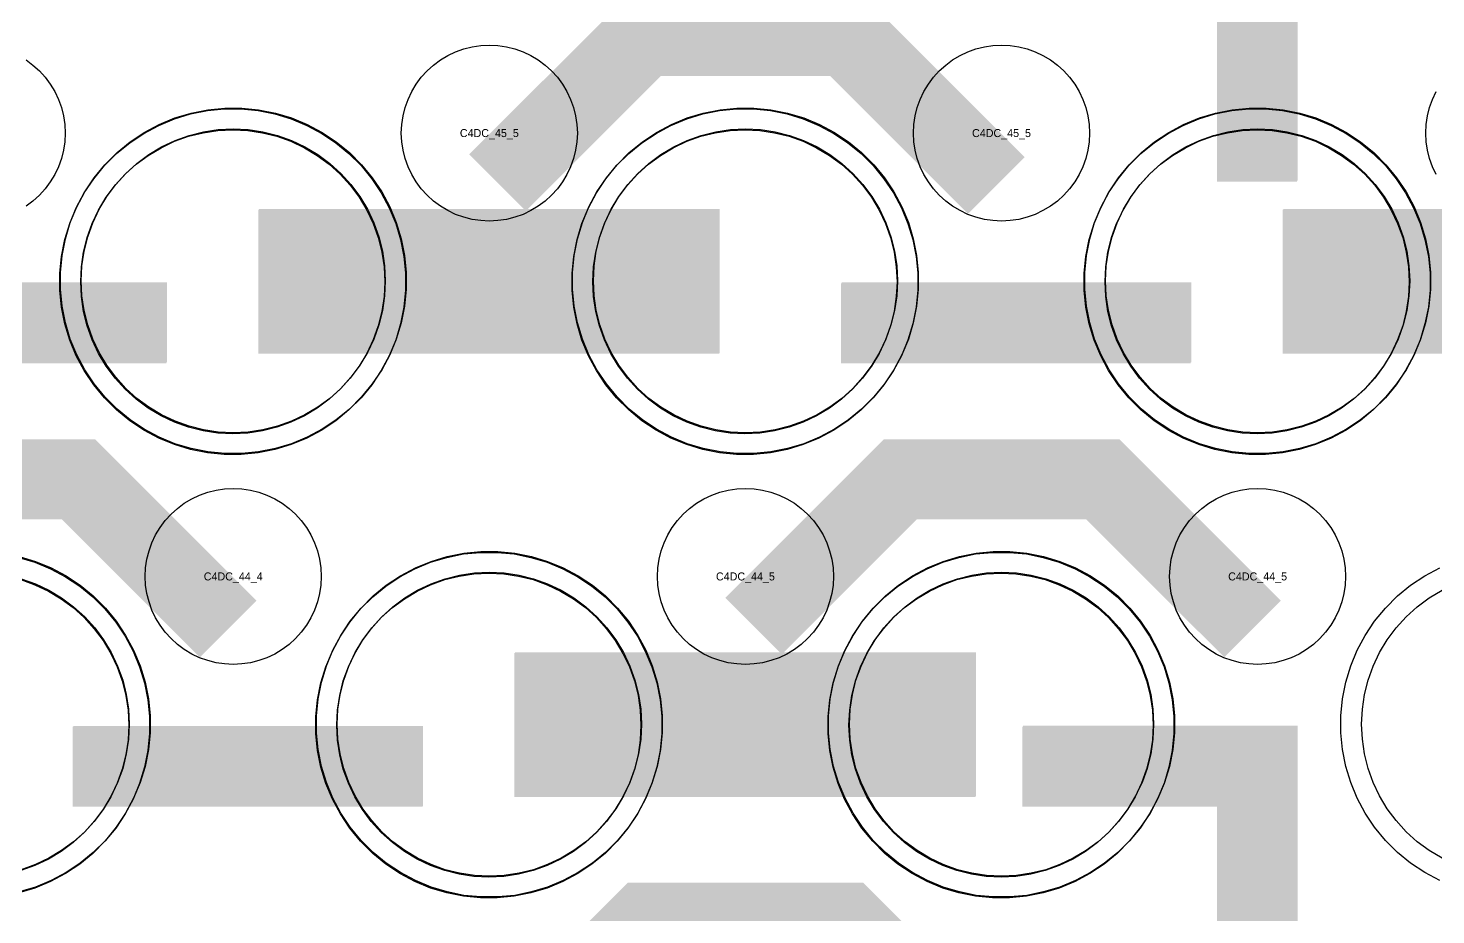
# Model space of a CAD drawing. Extents: x -11880 to 11880, y -14992 to 14992.
# Drawn here: x -10544.1 to -10104.3, y -8802.3 to -8525.2 of the extents above; entities that cross this region are included whole.
import ezdxf
from ezdxf.enums import TextEntityAlignment as Align

# ---------------------------------------------------------------- set-up
doc = ezdxf.new("R2010")
doc.units = 0
doc.header["$MEASUREMENT"] = 0
for name, color, linetype in [('GDS_775_DT_237', 138, 'CONTINUOUS'), ('RDL1_FS', 34, 'CONTINUOUS'), ('RDL_BS', 160, 'CONTINUOUS')]:
    doc.layers.add(name, color=color, linetype=linetype)

msp = doc.modelspace()

# ---------------------------------------------------------------- linework, layer by layer
at = {"layer": 'RDL1_FS', "color": 241, "true_color": 0xf7abae}
for points in [[(-10480.149, -8651.971), (-10484.806, -8651.742), (-10489.417, -8651.058), (-10493.94, -8649.926), (-10498.33, -8648.354), (-10502.544, -8646.362), (-10506.544, -8643.964), (-10510.289, -8641.186), (-10513.743, -8638.056), (-10516.873, -8634.602), (-10519.651, -8630.857), (-10522.049, -8626.857), (-10524.041, -8622.643), (-10525.613, -8618.253), (-10526.745, -8613.73), (-10527.429, -8609.119), (-10527.658, -8604.462), (-10527.429, -8599.805), (-10526.745, -8595.194), (-10525.613, -8590.671), (-10524.041, -8586.281), (-10522.049, -8582.067), (-10519.651, -8578.067), (-10516.873, -8574.322), (-10513.743, -8570.868), (-10510.289, -8567.738), (-10506.544, -8564.96), (-10502.544, -8562.562), (-10498.33, -8560.57), (-10493.94, -8558.998), (-10489.417, -8557.866), (-10484.806, -8557.182), (-10480.149, -8556.953), (-10475.492, -8557.182), (-10470.881, -8557.866), (-10466.358, -8558.998), (-10461.968, -8560.57), (-10457.754, -8562.562), (-10453.754, -8564.96), (-10450.009, -8567.738), (-10446.555, -8570.868), (-10443.425, -8574.322), (-10440.647, -8578.067), (-10438.249, -8582.067), (-10436.257, -8586.281), (-10434.685, -8590.671), (-10433.553, -8595.194), (-10432.869, -8599.805), (-10432.64, -8604.462), (-10432.869, -8609.119), (-10433.553, -8613.73), (-10434.685, -8618.253), (-10436.257, -8622.643), (-10438.249, -8626.857), (-10440.647, -8630.857), (-10443.425, -8634.602), (-10446.555, -8638.056), (-10450.009, -8641.186), (-10453.754, -8643.964), (-10457.754, -8646.362), (-10461.968, -8648.354), (-10466.358, -8649.926), (-10470.881, -8651.058), (-10475.492, -8651.742)], [(-10320.149, -8651.971), (-10324.806, -8651.742), (-10329.417, -8651.058), (-10333.94, -8649.926), (-10338.33, -8648.354), (-10342.544, -8646.362), (-10346.544, -8643.964), (-10350.289, -8641.186), (-10353.743, -8638.056), (-10356.873, -8634.602), (-10359.651, -8630.857), (-10362.049, -8626.857), (-10364.041, -8622.643), (-10365.613, -8618.253), (-10366.745, -8613.73), (-10367.429, -8609.119), (-10367.658, -8604.462), (-10367.429, -8599.805), (-10366.745, -8595.194), (-10365.613, -8590.671), (-10364.041, -8586.281), (-10362.049, -8582.067), (-10359.651, -8578.067), (-10356.873, -8574.322), (-10353.743, -8570.868), (-10350.289, -8567.738), (-10346.544, -8564.96), (-10342.544, -8562.562), (-10338.33, -8560.57), (-10333.94, -8558.998), (-10329.417, -8557.866), (-10324.806, -8557.182), (-10320.149, -8556.953), (-10315.492, -8557.182), (-10310.881, -8557.866), (-10306.358, -8558.998), (-10301.968, -8560.57), (-10297.754, -8562.562), (-10293.754, -8564.96), (-10290.009, -8567.738), (-10286.555, -8570.868), (-10283.425, -8574.322), (-10280.647, -8578.067), (-10278.249, -8582.067), (-10276.257, -8586.281), (-10274.685, -8590.671), (-10273.553, -8595.194), (-10272.869, -8599.805), (-10272.64, -8604.462), (-10272.869, -8609.119), (-10273.553, -8613.73), (-10274.685, -8618.253), (-10276.257, -8622.643), (-10278.249, -8626.857), (-10280.647, -8630.857), (-10283.425, -8634.602), (-10286.555, -8638.056), (-10290.009, -8641.186), (-10293.754, -8643.964), (-10297.754, -8646.362), (-10301.968, -8648.354), (-10306.358, -8649.926), (-10310.881, -8651.058), (-10315.492, -8651.742)], [(-10160.149, -8651.971), (-10164.806, -8651.742), (-10169.417, -8651.058), (-10173.94, -8649.926), (-10178.33, -8648.354), (-10182.544, -8646.362), (-10186.544, -8643.964), (-10190.289, -8641.186), (-10193.743, -8638.056), (-10196.873, -8634.602), (-10199.651, -8630.857), (-10202.049, -8626.857), (-10204.041, -8622.643), (-10205.613, -8618.253), (-10206.745, -8613.73), (-10207.429, -8609.119), (-10207.658, -8604.462), (-10207.429, -8599.805), (-10206.745, -8595.194), (-10205.613, -8590.671), (-10204.041, -8586.281), (-10202.049, -8582.067), (-10199.651, -8578.067), (-10196.873, -8574.322), (-10193.743, -8570.868), (-10190.289, -8567.738), (-10186.544, -8564.96), (-10182.544, -8562.562), (-10178.33, -8560.57), (-10173.94, -8558.998), (-10169.417, -8557.866), (-10164.806, -8557.182), (-10160.149, -8556.953), (-10155.492, -8557.182), (-10150.881, -8557.866), (-10146.358, -8558.998), (-10141.968, -8560.57), (-10137.754, -8562.562), (-10133.754, -8564.96), (-10130.009, -8567.738), (-10126.555, -8570.868), (-10123.425, -8574.322), (-10120.647, -8578.067), (-10118.249, -8582.067), (-10116.257, -8586.281), (-10114.685, -8590.671), (-10113.553, -8595.194), (-10112.869, -8599.805), (-10112.64, -8604.462), (-10112.869, -8609.119), (-10113.553, -8613.73), (-10114.685, -8618.253), (-10116.257, -8622.643), (-10118.249, -8626.857), (-10120.647, -8630.857), (-10123.425, -8634.602), (-10126.555, -8638.056), (-10130.009, -8641.186), (-10133.754, -8643.964), (-10137.754, -8646.362), (-10141.968, -8648.354), (-10146.358, -8649.926), (-10150.881, -8651.058), (-10155.492, -8651.742)], [(-10400.149, -8790.536), (-10404.806, -8790.307), (-10409.417, -8789.623), (-10413.94, -8788.491), (-10418.33, -8786.919), (-10422.544, -8784.927), (-10426.544, -8782.529), (-10430.289, -8779.751), (-10433.743, -8776.621), (-10436.873, -8773.167), (-10439.651, -8769.422), (-10442.049, -8765.422), (-10444.041, -8761.208), (-10445.613, -8756.818), (-10446.745, -8752.295), (-10447.429, -8747.684), (-10447.658, -8743.027), (-10447.429, -8738.37), (-10446.745, -8733.759), (-10445.613, -8729.236), (-10444.041, -8724.846), (-10442.049, -8720.632), (-10439.651, -8716.632), (-10436.873, -8712.887), (-10433.743, -8709.433), (-10430.289, -8706.303), (-10426.544, -8703.525), (-10422.544, -8701.127), (-10418.33, -8699.135), (-10413.94, -8697.563), (-10409.417, -8696.431), (-10404.806, -8695.747), (-10400.149, -8695.518), (-10395.492, -8695.747), (-10390.881, -8696.431), (-10386.358, -8697.563), (-10381.968, -8699.135), (-10377.754, -8701.127), (-10373.754, -8703.525), (-10370.009, -8706.303), (-10366.555, -8709.433), (-10363.425, -8712.887), (-10360.647, -8716.632), (-10358.249, -8720.632), (-10356.257, -8724.846), (-10354.685, -8729.236), (-10353.553, -8733.759), (-10352.869, -8738.37), (-10352.64, -8743.027), (-10352.869, -8747.684), (-10353.553, -8752.295), (-10354.685, -8756.818), (-10356.257, -8761.208), (-10358.249, -8765.422), (-10360.647, -8769.422), (-10363.425, -8773.167), (-10366.555, -8776.621), (-10370.009, -8779.751), (-10373.754, -8782.529), (-10377.754, -8784.927), (-10381.968, -8786.919), (-10386.358, -8788.491), (-10390.881, -8789.623), (-10395.492, -8790.307)], [(-10240.149, -8790.536), (-10244.806, -8790.307), (-10249.417, -8789.623), (-10253.94, -8788.491), (-10258.33, -8786.919), (-10262.544, -8784.927), (-10266.544, -8782.529), (-10270.289, -8779.751), (-10273.743, -8776.621), (-10276.873, -8773.167), (-10279.651, -8769.422), (-10282.049, -8765.422), (-10284.041, -8761.208), (-10285.613, -8756.818), (-10286.745, -8752.295), (-10287.429, -8747.684), (-10287.658, -8743.027), (-10287.429, -8738.37), (-10286.745, -8733.759), (-10285.613, -8729.236), (-10284.041, -8724.846), (-10282.049, -8720.632), (-10279.651, -8716.632), (-10276.873, -8712.887), (-10273.743, -8709.433), (-10270.289, -8706.303), (-10266.544, -8703.525), (-10262.544, -8701.127), (-10258.33, -8699.135), (-10253.94, -8697.563), (-10249.417, -8696.431), (-10244.806, -8695.747), (-10240.149, -8695.518), (-10235.492, -8695.747), (-10230.881, -8696.431), (-10226.358, -8697.563), (-10221.968, -8699.135), (-10217.754, -8701.127), (-10213.754, -8703.525), (-10210.009, -8706.303), (-10206.555, -8709.433), (-10203.425, -8712.887), (-10200.647, -8716.632), (-10198.249, -8720.632), (-10196.257, -8724.846), (-10194.685, -8729.236), (-10193.553, -8733.759), (-10192.869, -8738.37), (-10192.64, -8743.027), (-10192.869, -8747.684), (-10193.553, -8752.295), (-10194.685, -8756.818), (-10196.257, -8761.208), (-10198.249, -8765.422), (-10200.647, -8769.422), (-10203.425, -8773.167), (-10206.555, -8776.621), (-10210.009, -8779.751), (-10213.754, -8782.529), (-10217.754, -8784.927), (-10221.968, -8786.919), (-10226.358, -8788.491), (-10230.881, -8789.623), (-10235.492, -8790.307)]]:
    msp.add_lwpolyline(points, close=True, dxfattribs=at)
at = {"layer": 'RDL1_FS'}
for points in [[(-10480, -8651.689), (-10484.657, -8651.46), (-10489.268, -8650.776), (-10493.791, -8649.644), (-10498.181, -8648.072), (-10502.395, -8646.08), (-10506.395, -8643.682), (-10510.14, -8640.904), (-10513.594, -8637.774), (-10516.724, -8634.32), (-10519.502, -8630.575), (-10521.9, -8626.575), (-10523.892, -8622.361), (-10525.464, -8617.971), (-10526.596, -8613.448), (-10527.28, -8608.837), (-10527.509, -8604.18), (-10527.28, -8599.523), (-10526.596, -8594.912), (-10525.464, -8590.389), (-10523.892, -8585.999), (-10521.9, -8581.785), (-10519.502, -8577.785), (-10516.724, -8574.04), (-10513.594, -8570.586), (-10510.14, -8567.456), (-10506.395, -8564.678), (-10502.395, -8562.28), (-10498.181, -8560.288), (-10493.791, -8558.716), (-10489.268, -8557.584), (-10484.657, -8556.9), (-10480, -8556.671), (-10475.343, -8556.9), (-10470.732, -8557.584), (-10466.209, -8558.716), (-10461.819, -8560.288), (-10457.605, -8562.28), (-10453.605, -8564.678), (-10449.86, -8567.456), (-10446.406, -8570.586), (-10443.276, -8574.04), (-10440.498, -8577.785), (-10438.1, -8581.785), (-10436.108, -8585.999), (-10434.536, -8590.389), (-10433.404, -8594.912), (-10432.72, -8599.523), (-10432.491, -8604.18), (-10432.72, -8608.837), (-10433.404, -8613.448), (-10434.536, -8617.971), (-10436.108, -8622.361), (-10438.1, -8626.575), (-10440.498, -8630.575), (-10443.276, -8634.32), (-10446.406, -8637.774), (-10449.86, -8640.904), (-10453.605, -8643.682), (-10457.605, -8646.08), (-10461.819, -8648.072), (-10466.209, -8649.644), (-10470.732, -8650.776), (-10475.343, -8651.46)], [(-10320, -8651.689), (-10324.657, -8651.46), (-10329.268, -8650.776), (-10333.791, -8649.644), (-10338.181, -8648.072), (-10342.395, -8646.08), (-10346.395, -8643.682), (-10350.14, -8640.904), (-10353.594, -8637.774), (-10356.724, -8634.32), (-10359.502, -8630.575), (-10361.9, -8626.575), (-10363.892, -8622.361), (-10365.464, -8617.971), (-10366.596, -8613.448), (-10367.28, -8608.837), (-10367.509, -8604.18), (-10367.28, -8599.523), (-10366.596, -8594.912), (-10365.464, -8590.389), (-10363.892, -8585.999), (-10361.9, -8581.785), (-10359.502, -8577.785), (-10356.724, -8574.04), (-10353.594, -8570.586), (-10350.14, -8567.456), (-10346.395, -8564.678), (-10342.395, -8562.28), (-10338.181, -8560.288), (-10333.791, -8558.716), (-10329.268, -8557.584), (-10324.657, -8556.9), (-10320, -8556.671), (-10315.343, -8556.9), (-10310.732, -8557.584), (-10306.209, -8558.716), (-10301.819, -8560.288), (-10297.605, -8562.28), (-10293.605, -8564.678), (-10289.86, -8567.456), (-10286.406, -8570.586), (-10283.276, -8574.04), (-10280.498, -8577.785), (-10278.1, -8581.785), (-10276.108, -8585.999), (-10274.536, -8590.389), (-10273.404, -8594.912), (-10272.72, -8599.523), (-10272.491, -8604.18), (-10272.72, -8608.837), (-10273.404, -8613.448), (-10274.536, -8617.971), (-10276.108, -8622.361), (-10278.1, -8626.575), (-10280.498, -8630.575), (-10283.276, -8634.32), (-10286.406, -8637.774), (-10289.86, -8640.904), (-10293.605, -8643.682), (-10297.605, -8646.08), (-10301.819, -8648.072), (-10306.209, -8649.644), (-10310.732, -8650.776), (-10315.343, -8651.46)], [(-10160, -8651.689), (-10164.657, -8651.46), (-10169.268, -8650.776), (-10173.791, -8649.644), (-10178.181, -8648.072), (-10182.395, -8646.08), (-10186.395, -8643.682), (-10190.14, -8640.904), (-10193.594, -8637.774), (-10196.724, -8634.32), (-10199.502, -8630.575), (-10201.9, -8626.575), (-10203.892, -8622.361), (-10205.464, -8617.971), (-10206.596, -8613.448), (-10207.28, -8608.837), (-10207.509, -8604.18), (-10207.28, -8599.523), (-10206.596, -8594.912), (-10205.464, -8590.389), (-10203.892, -8585.999), (-10201.9, -8581.785), (-10199.502, -8577.785), (-10196.724, -8574.04), (-10193.594, -8570.586), (-10190.14, -8567.456), (-10186.395, -8564.678), (-10182.395, -8562.28), (-10178.181, -8560.288), (-10173.791, -8558.716), (-10169.268, -8557.584), (-10164.657, -8556.9), (-10160, -8556.671), (-10155.343, -8556.9), (-10150.732, -8557.584), (-10146.209, -8558.716), (-10141.819, -8560.288), (-10137.605, -8562.28), (-10133.605, -8564.678), (-10129.86, -8567.456), (-10126.406, -8570.586), (-10123.276, -8574.04), (-10120.498, -8577.785), (-10118.1, -8581.785), (-10116.108, -8585.999), (-10114.536, -8590.389), (-10113.404, -8594.912), (-10112.72, -8599.523), (-10112.491, -8604.18), (-10112.72, -8608.837), (-10113.404, -8613.448), (-10114.536, -8617.971), (-10116.108, -8622.361), (-10118.1, -8626.575), (-10120.498, -8630.575), (-10123.276, -8634.32), (-10126.406, -8637.774), (-10129.86, -8640.904), (-10133.605, -8643.682), (-10137.605, -8646.08), (-10141.819, -8648.072), (-10146.209, -8649.644), (-10150.732, -8650.776), (-10155.343, -8651.46)], [(-10400, -8790.254), (-10404.657, -8790.025), (-10409.268, -8789.341), (-10413.791, -8788.209), (-10418.181, -8786.637), (-10422.395, -8784.645), (-10426.395, -8782.247), (-10430.14, -8779.469), (-10433.594, -8776.339), (-10436.724, -8772.885), (-10439.502, -8769.14), (-10441.9, -8765.14), (-10443.892, -8760.926), (-10445.464, -8756.536), (-10446.596, -8752.013), (-10447.28, -8747.402), (-10447.509, -8742.745), (-10447.28, -8738.088), (-10446.596, -8733.477), (-10445.464, -8728.954), (-10443.892, -8724.564), (-10441.9, -8720.35), (-10439.502, -8716.35), (-10436.724, -8712.605), (-10433.594, -8709.151), (-10430.14, -8706.021), (-10426.395, -8703.243), (-10422.395, -8700.845), (-10418.181, -8698.853), (-10413.791, -8697.281), (-10409.268, -8696.149), (-10404.657, -8695.465), (-10400, -8695.236), (-10395.343, -8695.465), (-10390.732, -8696.149), (-10386.209, -8697.281), (-10381.819, -8698.853), (-10377.605, -8700.845), (-10373.605, -8703.243), (-10369.86, -8706.021), (-10366.406, -8709.151), (-10363.276, -8712.605), (-10360.498, -8716.35), (-10358.1, -8720.35), (-10356.108, -8724.564), (-10354.536, -8728.954), (-10353.404, -8733.477), (-10352.72, -8738.088), (-10352.491, -8742.745), (-10352.72, -8747.402), (-10353.404, -8752.013), (-10354.536, -8756.536), (-10356.108, -8760.926), (-10358.1, -8765.14), (-10360.498, -8769.14), (-10363.276, -8772.885), (-10366.406, -8776.339), (-10369.86, -8779.469), (-10373.605, -8782.247), (-10377.605, -8784.645), (-10381.819, -8786.637), (-10386.209, -8788.209), (-10390.732, -8789.341), (-10395.343, -8790.025)], [(-10240, -8790.254), (-10244.657, -8790.025), (-10249.268, -8789.341), (-10253.791, -8788.209), (-10258.181, -8786.637), (-10262.395, -8784.645), (-10266.395, -8782.247), (-10270.14, -8779.469), (-10273.594, -8776.339), (-10276.724, -8772.885), (-10279.502, -8769.14), (-10281.9, -8765.14), (-10283.892, -8760.926), (-10285.464, -8756.536), (-10286.596, -8752.013), (-10287.28, -8747.402), (-10287.509, -8742.745), (-10287.28, -8738.088), (-10286.596, -8733.477), (-10285.464, -8728.954), (-10283.892, -8724.564), (-10281.9, -8720.35), (-10279.502, -8716.35), (-10276.724, -8712.605), (-10273.594, -8709.151), (-10270.14, -8706.021), (-10266.395, -8703.243), (-10262.395, -8700.845), (-10258.181, -8698.853), (-10253.791, -8697.281), (-10249.268, -8696.149), (-10244.657, -8695.465), (-10240, -8695.236), (-10235.343, -8695.465), (-10230.732, -8696.149), (-10226.209, -8697.281), (-10221.819, -8698.853), (-10217.605, -8700.845), (-10213.605, -8703.243), (-10209.86, -8706.021), (-10206.406, -8709.151), (-10203.276, -8712.605), (-10200.498, -8716.35), (-10198.1, -8720.35), (-10196.108, -8724.564), (-10194.536, -8728.954), (-10193.404, -8733.477), (-10192.72, -8738.088), (-10192.491, -8742.745), (-10192.72, -8747.402), (-10193.404, -8752.013), (-10194.536, -8756.536), (-10196.108, -8760.926), (-10198.1, -8765.14), (-10200.498, -8769.14), (-10203.276, -8772.885), (-10206.406, -8776.339), (-10209.86, -8779.469), (-10213.605, -8782.247), (-10217.605, -8784.645), (-10221.819, -8786.637), (-10226.209, -8788.209), (-10230.732, -8789.341), (-10235.343, -8790.025)]]:
    msp.add_lwpolyline(points, close=True, dxfattribs=at)
at = {"layer": 'RDL1_FS', "color": 241, "true_color": 0xf7abae}
for points in [[(-10472.147, -8604.462, 45, 45, 0), (-10400.147, -8604.462, 45, 45, 0)], [(-10400.147, -8604.462, 45, 45, 0), (-10328.147, -8604.462, 45, 45, 0)], [(-10152.147, -8604.462, 45, 45, 0), (-10080.147, -8604.462, 45, 45, 0)], [(-10392.147, -8743.027, 45, 45, 0), (-10320.147, -8743.027, 45, 45, 0)], [(-10320.147, -8743.027, 45, 45, 0), (-10248.147, -8743.027, 45, 45, 0)]]:
    msp.add_lwpolyline(points, format="xyseb", dxfattribs=at)
at = {"layer": 'RDL1_FS'}
for points in [[(-10471.998, -8604.18, 45, 45, 0), (-10399.998, -8604.18, 45, 45, 0)], [(-10399.998, -8604.18, 45, 45, 0), (-10327.998, -8604.18, 45, 45, 0)], [(-10151.998, -8604.18, 45, 45, 0), (-10079.998, -8604.18, 45, 45, 0)], [(-10391.998, -8742.745, 45, 45, 0), (-10319.998, -8742.745, 45, 45, 0)], [(-10319.998, -8742.745, 45, 45, 0), (-10247.998, -8742.745, 45, 45, 0)]]:
    msp.add_lwpolyline(points, format="xyseb", dxfattribs=at)
at = {"layer": 'RDL1_FS', "color": 241, "true_color": 0xf7abae}
msp.add_lwpolyline([(-10546.358, -8697.563), (-10541.968, -8699.135), (-10537.754, -8701.127), (-10533.754, -8703.525), (-10530.009, -8706.303), (-10526.555, -8709.433), (-10523.425, -8712.887), (-10520.647, -8716.632), (-10518.249, -8720.632), (-10516.257, -8724.846), (-10514.685, -8729.236), (-10513.553, -8733.759), (-10512.869, -8738.37), (-10512.64, -8743.027), (-10512.869, -8747.684), (-10513.553, -8752.295), (-10514.685, -8756.818), (-10516.257, -8761.208), (-10518.249, -8765.422), (-10520.647, -8769.422), (-10523.425, -8773.167), (-10526.555, -8776.621), (-10530.009, -8779.751), (-10533.754, -8782.529), (-10537.754, -8784.927), (-10541.968, -8786.919), (-10546.358, -8788.491)], dxfattribs=at)
at = {"layer": 'RDL1_FS'}
for points in [[(-10546.209, -8697.281), (-10541.819, -8698.853), (-10537.605, -8700.845), (-10533.605, -8703.243), (-10529.86, -8706.021), (-10526.406, -8709.151), (-10523.276, -8712.605), (-10520.498, -8716.35), (-10518.1, -8720.35), (-10516.108, -8724.564), (-10514.536, -8728.954), (-10513.404, -8733.477), (-10512.72, -8738.088), (-10512.491, -8742.745), (-10512.72, -8747.402), (-10513.404, -8752.013), (-10514.536, -8756.536), (-10516.108, -8760.926), (-10518.1, -8765.14), (-10520.498, -8769.14), (-10523.276, -8772.885), (-10526.406, -8776.339), (-10529.86, -8779.469), (-10533.605, -8782.247), (-10537.605, -8784.645), (-10541.819, -8786.637), (-10546.209, -8788.209)], [(-10102.395, -8784.645), (-10106.395, -8782.247), (-10110.14, -8779.469), (-10113.594, -8776.339), (-10116.724, -8772.885), (-10119.502, -8769.14), (-10121.9, -8765.14), (-10123.892, -8760.926), (-10125.464, -8756.536), (-10126.596, -8752.013), (-10127.28, -8747.402), (-10127.509, -8742.745), (-10127.28, -8738.088), (-10126.596, -8733.477), (-10125.464, -8728.954), (-10123.892, -8724.564), (-10121.9, -8720.35), (-10119.502, -8716.35), (-10116.724, -8712.605), (-10113.594, -8709.151), (-10110.14, -8706.021), (-10106.395, -8703.243), (-10102.395, -8700.845)]]:
    msp.add_lwpolyline(points, dxfattribs=at)
at = {"layer": 'RDL_BS', "color": 241, "true_color": 0xf7abae}
for points in [[(-10160.149, -8573.157, 25, 25, 0), (-10160.149, -8466.38, 25, 25, 0)], [(-10160.149, -8573.157, 25, 25, 0), (-10160.149, -8466.38, 25, 25, 0)], [(-10610.133, -8617.475, 25, 25, 0), (-10500.868, -8617.475, 25, 25, 0)], [(-10290.133, -8617.475, 25, 25, 0), (-10180.868, -8617.475, 25, 25, 0)], [(-10160.149, -8850.287, 25, 25, 0), (-10160.149, -8743.51, 25, 25, 0)], [(-10160.149, -8850.287, 25, 25, 0), (-10160.149, -8743.51, 25, 25, 0)], [(-10530.133, -8756.04, 25, 25, 0), (-10420.868, -8756.04, 25, 25, 0)], [(-10147.649, -8756.01, 25, 25, 0), (-10233.482, -8756.01, 25, 25, 0)], [(-10147.649, -8756.01, 25, 25, 0), (-10212.316, -8756.01, 25, 25, 0)]]:
    msp.add_lwpolyline(points, format="xyseb", dxfattribs=at)
at = {"layer": 'RDL_BS'}
for points in [[(-10160, -8572.875, 25, 25, 0), (-10160, -8466.098, 25, 25, 0)], [(-10160, -8572.875, 25, 25, 0), (-10160, -8466.098, 25, 25, 0)], [(-10397.438, -8573.494, 25, 25, 0), (-10351.623, -8527.679, 25, 25, 0), (-10318.07, -8527.679, 25, 25, 0)], [(-10241.599, -8574.393, 25, 25, 0), (-10288.313, -8527.679, 25, 25, 0), (-10318.071, -8527.679, 25, 25, 0)], [(-10609.984, -8617.193, 25, 25, 0), (-10500.719, -8617.193, 25, 25, 0)], [(-10289.984, -8617.193, 25, 25, 0), (-10180.719, -8617.193, 25, 25, 0)], [(-10481.599, -8712.958, 25, 25, 0), (-10528.313, -8666.244, 25, 25, 0), (-10558.071, -8666.244, 25, 25, 0)], [(-10317.438, -8712.059, 25, 25, 0), (-10271.623, -8666.244, 25, 25, 0), (-10238.07, -8666.244, 25, 25, 0)], [(-10161.599, -8712.958, 25, 25, 0), (-10208.313, -8666.244, 25, 25, 0), (-10238.071, -8666.244, 25, 25, 0)], [(-10160, -8850.005, 25, 25, 0), (-10160, -8743.228, 25, 25, 0)], [(-10160, -8850.005, 25, 25, 0), (-10160, -8743.228, 25, 25, 0)], [(-10529.984, -8755.758, 25, 25, 0), (-10420.719, -8755.758, 25, 25, 0)], [(-10147.5, -8755.728, 25, 25, 0), (-10233.333, -8755.728, 25, 25, 0)], [(-10147.5, -8755.728, 25, 25, 0), (-10212.167, -8755.728, 25, 25, 0)], [(-10397.438, -8850.624, 25, 25, 0), (-10351.623, -8804.809, 25, 25, 0), (-10318.07, -8804.809, 25, 25, 0)], [(-10241.599, -8851.523, 25, 25, 0), (-10288.313, -8804.809, 25, 25, 0), (-10318.071, -8804.809, 25, 25, 0)]]:
    msp.add_lwpolyline(points, format="xyseb", dxfattribs=at)
for points in [[(-10400, -8585.486), (-10402.693, -8585.354), (-10405.365, -8584.958), (-10407.984, -8584.301), (-10410.519, -8583.394), (-10412.956, -8582.242), (-10415.28, -8580.849), (-10417.443, -8579.246), (-10419.442, -8577.434), (-10421.254, -8575.435), (-10422.857, -8573.272), (-10424.25, -8570.948), (-10425.402, -8568.511), (-10426.309, -8565.976), (-10426.966, -8563.357), (-10427.362, -8560.685), (-10427.494, -8557.992), (-10427.362, -8555.299), (-10426.966, -8552.627), (-10426.309, -8550.008), (-10425.402, -8547.473), (-10424.25, -8545.036), (-10422.857, -8542.712), (-10421.254, -8540.549), (-10419.442, -8538.55), (-10417.443, -8536.738), (-10415.28, -8535.135), (-10412.956, -8533.742), (-10410.519, -8532.59), (-10407.984, -8531.683), (-10405.365, -8531.026), (-10402.693, -8530.63), (-10400, -8530.498), (-10397.307, -8530.63), (-10394.635, -8531.026), (-10392.016, -8531.683), (-10389.481, -8532.59), (-10387.044, -8533.742), (-10384.72, -8535.135), (-10382.557, -8536.738), (-10380.558, -8538.55), (-10378.746, -8540.549), (-10377.143, -8542.712), (-10375.75, -8545.036), (-10374.598, -8547.473), (-10373.691, -8550.008), (-10373.034, -8552.627), (-10372.638, -8555.299), (-10372.506, -8557.992), (-10372.638, -8560.685), (-10373.034, -8563.357), (-10373.691, -8565.976), (-10374.598, -8568.511), (-10375.75, -8570.948), (-10377.143, -8573.272), (-10378.746, -8575.435), (-10380.558, -8577.434), (-10382.557, -8579.246), (-10384.72, -8580.849), (-10387.044, -8582.242), (-10389.481, -8583.394), (-10392.016, -8584.301), (-10394.635, -8584.958), (-10397.307, -8585.354)], [(-10240, -8585.486), (-10242.693, -8585.354), (-10245.365, -8584.958), (-10247.984, -8584.301), (-10250.519, -8583.394), (-10252.956, -8582.242), (-10255.28, -8580.849), (-10257.443, -8579.246), (-10259.442, -8577.434), (-10261.254, -8575.435), (-10262.857, -8573.272), (-10264.25, -8570.948), (-10265.402, -8568.511), (-10266.309, -8565.976), (-10266.966, -8563.357), (-10267.362, -8560.685), (-10267.494, -8557.992), (-10267.362, -8555.299), (-10266.966, -8552.627), (-10266.309, -8550.008), (-10265.402, -8547.473), (-10264.25, -8545.036), (-10262.857, -8542.712), (-10261.254, -8540.549), (-10259.442, -8538.55), (-10257.443, -8536.738), (-10255.28, -8535.135), (-10252.956, -8533.742), (-10250.519, -8532.59), (-10247.984, -8531.683), (-10245.365, -8531.026), (-10242.693, -8530.63), (-10240, -8530.498), (-10237.307, -8530.63), (-10234.635, -8531.026), (-10232.016, -8531.683), (-10229.481, -8532.59), (-10227.044, -8533.742), (-10224.72, -8535.135), (-10222.557, -8536.738), (-10220.558, -8538.55), (-10218.746, -8540.549), (-10217.143, -8542.712), (-10215.75, -8545.036), (-10214.598, -8547.473), (-10213.691, -8550.008), (-10213.034, -8552.627), (-10212.638, -8555.299), (-10212.506, -8557.992), (-10212.638, -8560.685), (-10213.034, -8563.357), (-10213.691, -8565.976), (-10214.598, -8568.511), (-10215.75, -8570.948), (-10217.143, -8573.272), (-10218.746, -8575.435), (-10220.558, -8577.434), (-10222.557, -8579.246), (-10224.72, -8580.849), (-10227.044, -8582.242), (-10229.481, -8583.394), (-10232.016, -8584.301), (-10234.635, -8584.958), (-10237.307, -8585.354)], [(-10482.644, -8658.18), (-10487.938, -8657.663), (-10493.165, -8656.617), (-10498.205, -8655.086), (-10503.115, -8653.055), (-10507.777, -8650.563), (-10512.191, -8647.616), (-10516.292, -8644.254), (-10520.074, -8640.472), (-10523.436, -8636.371), (-10526.383, -8631.957), (-10528.875, -8627.295), (-10530.906, -8622.385), (-10532.437, -8617.345), (-10533.483, -8612.118), (-10534, -8606.824), (-10534, -8601.536), (-10533.483, -8596.242), (-10532.437, -8591.015), (-10530.906, -8585.975), (-10528.875, -8581.065), (-10526.383, -8576.403), (-10523.436, -8571.989), (-10520.074, -8567.888), (-10516.292, -8564.106), (-10512.191, -8560.744), (-10507.777, -8557.797), (-10503.115, -8555.305), (-10498.205, -8553.274), (-10493.165, -8551.743), (-10487.938, -8550.697), (-10482.644, -8550.18), (-10477.356, -8550.18), (-10472.062, -8550.697), (-10466.835, -8551.743), (-10461.795, -8553.274), (-10456.885, -8555.305), (-10452.223, -8557.797), (-10447.809, -8560.744), (-10443.708, -8564.106), (-10439.926, -8567.888), (-10436.564, -8571.989), (-10433.617, -8576.403), (-10431.125, -8581.065), (-10429.094, -8585.975), (-10427.563, -8591.015), (-10426.517, -8596.242), (-10426, -8601.536), (-10426, -8606.824), (-10426.517, -8612.118), (-10427.563, -8617.345), (-10429.094, -8622.385), (-10431.125, -8627.295), (-10433.617, -8631.957), (-10436.564, -8636.371), (-10439.926, -8640.472), (-10443.708, -8644.254), (-10447.809, -8647.616), (-10452.223, -8650.563), (-10456.885, -8653.055), (-10461.795, -8655.086), (-10466.835, -8656.617), (-10472.062, -8657.663), (-10477.356, -8658.18)], [(-10322.644, -8658.18), (-10327.938, -8657.663), (-10333.165, -8656.617), (-10338.205, -8655.086), (-10343.115, -8653.055), (-10347.777, -8650.563), (-10352.191, -8647.616), (-10356.292, -8644.254), (-10360.074, -8640.472), (-10363.436, -8636.371), (-10366.383, -8631.957), (-10368.875, -8627.295), (-10370.906, -8622.385), (-10372.437, -8617.345), (-10373.483, -8612.118), (-10374, -8606.824), (-10374, -8601.536), (-10373.483, -8596.242), (-10372.437, -8591.015), (-10370.906, -8585.975), (-10368.875, -8581.065), (-10366.383, -8576.403), (-10363.436, -8571.989), (-10360.074, -8567.888), (-10356.292, -8564.106), (-10352.191, -8560.744), (-10347.777, -8557.797), (-10343.115, -8555.305), (-10338.205, -8553.274), (-10333.165, -8551.743), (-10327.938, -8550.697), (-10322.644, -8550.18), (-10317.356, -8550.18), (-10312.062, -8550.697), (-10306.835, -8551.743), (-10301.795, -8553.274), (-10296.885, -8555.305), (-10292.223, -8557.797), (-10287.809, -8560.744), (-10283.708, -8564.106), (-10279.926, -8567.888), (-10276.564, -8571.989), (-10273.617, -8576.403), (-10271.125, -8581.065), (-10269.094, -8585.975), (-10267.563, -8591.015), (-10266.517, -8596.242), (-10266, -8601.536), (-10266, -8606.824), (-10266.517, -8612.118), (-10267.563, -8617.345), (-10269.094, -8622.385), (-10271.125, -8627.295), (-10273.617, -8631.957), (-10276.564, -8636.371), (-10279.926, -8640.472), (-10283.708, -8644.254), (-10287.809, -8647.616), (-10292.223, -8650.563), (-10296.885, -8653.055), (-10301.795, -8655.086), (-10306.835, -8656.617), (-10312.062, -8657.663), (-10317.356, -8658.18)], [(-10162.644, -8658.18), (-10167.938, -8657.663), (-10173.165, -8656.617), (-10178.205, -8655.086), (-10183.115, -8653.055), (-10187.777, -8650.563), (-10192.191, -8647.616), (-10196.292, -8644.254), (-10200.074, -8640.472), (-10203.436, -8636.371), (-10206.383, -8631.957), (-10208.875, -8627.295), (-10210.906, -8622.385), (-10212.437, -8617.345), (-10213.483, -8612.118), (-10214, -8606.824), (-10214, -8601.536), (-10213.483, -8596.242), (-10212.437, -8591.015), (-10210.906, -8585.975), (-10208.875, -8581.065), (-10206.383, -8576.403), (-10203.436, -8571.989), (-10200.074, -8567.888), (-10196.292, -8564.106), (-10192.191, -8560.744), (-10187.777, -8557.797), (-10183.115, -8555.305), (-10178.205, -8553.274), (-10173.165, -8551.743), (-10167.938, -8550.697), (-10162.644, -8550.18), (-10157.356, -8550.18), (-10152.062, -8550.697), (-10146.835, -8551.743), (-10141.795, -8553.274), (-10136.885, -8555.305), (-10132.223, -8557.797), (-10127.809, -8560.744), (-10123.708, -8564.106), (-10119.926, -8567.888), (-10116.564, -8571.989), (-10113.617, -8576.403), (-10111.125, -8581.065), (-10109.094, -8585.975), (-10107.563, -8591.015), (-10106.517, -8596.242), (-10106, -8601.536), (-10106, -8606.824), (-10106.517, -8612.118), (-10107.563, -8617.345), (-10109.094, -8622.385), (-10111.125, -8627.295), (-10113.617, -8631.957), (-10116.564, -8636.371), (-10119.926, -8640.472), (-10123.708, -8644.254), (-10127.809, -8647.616), (-10132.223, -8650.563), (-10136.885, -8653.055), (-10141.795, -8655.086), (-10146.835, -8656.617), (-10152.062, -8657.663), (-10157.356, -8658.18)], [(-10480, -8724.051), (-10482.693, -8723.919), (-10485.365, -8723.523), (-10487.984, -8722.866), (-10490.519, -8721.959), (-10492.956, -8720.807), (-10495.28, -8719.414), (-10497.443, -8717.811), (-10499.442, -8715.999), (-10501.254, -8714), (-10502.857, -8711.837), (-10504.25, -8709.513), (-10505.402, -8707.076), (-10506.309, -8704.541), (-10506.966, -8701.922), (-10507.362, -8699.25), (-10507.494, -8696.557), (-10507.362, -8693.864), (-10506.966, -8691.192), (-10506.309, -8688.573), (-10505.402, -8686.038), (-10504.25, -8683.601), (-10502.857, -8681.277), (-10501.254, -8679.114), (-10499.442, -8677.115), (-10497.443, -8675.303), (-10495.28, -8673.7), (-10492.956, -8672.307), (-10490.519, -8671.155), (-10487.984, -8670.248), (-10485.365, -8669.591), (-10482.693, -8669.195), (-10480, -8669.063), (-10477.307, -8669.195), (-10474.635, -8669.591), (-10472.016, -8670.248), (-10469.481, -8671.155), (-10467.044, -8672.307), (-10464.72, -8673.7), (-10462.557, -8675.303), (-10460.558, -8677.115), (-10458.746, -8679.114), (-10457.143, -8681.277), (-10455.75, -8683.601), (-10454.598, -8686.038), (-10453.691, -8688.573), (-10453.034, -8691.192), (-10452.638, -8693.864), (-10452.506, -8696.557), (-10452.638, -8699.25), (-10453.034, -8701.922), (-10453.691, -8704.541), (-10454.598, -8707.076), (-10455.75, -8709.513), (-10457.143, -8711.837), (-10458.746, -8714), (-10460.558, -8715.999), (-10462.557, -8717.811), (-10464.72, -8719.414), (-10467.044, -8720.807), (-10469.481, -8721.959), (-10472.016, -8722.866), (-10474.635, -8723.523), (-10477.307, -8723.919)], [(-10320, -8724.051), (-10322.693, -8723.919), (-10325.365, -8723.523), (-10327.984, -8722.866), (-10330.519, -8721.959), (-10332.956, -8720.807), (-10335.28, -8719.414), (-10337.443, -8717.811), (-10339.442, -8715.999), (-10341.254, -8714), (-10342.857, -8711.837), (-10344.25, -8709.513), (-10345.402, -8707.076), (-10346.309, -8704.541), (-10346.966, -8701.922), (-10347.362, -8699.25), (-10347.494, -8696.557), (-10347.362, -8693.864), (-10346.966, -8691.192), (-10346.309, -8688.573), (-10345.402, -8686.038), (-10344.25, -8683.601), (-10342.857, -8681.277), (-10341.254, -8679.114), (-10339.442, -8677.115), (-10337.443, -8675.303), (-10335.28, -8673.7), (-10332.956, -8672.307), (-10330.519, -8671.155), (-10327.984, -8670.248), (-10325.365, -8669.591), (-10322.693, -8669.195), (-10320, -8669.063), (-10317.307, -8669.195), (-10314.635, -8669.591), (-10312.016, -8670.248), (-10309.481, -8671.155), (-10307.044, -8672.307), (-10304.72, -8673.7), (-10302.557, -8675.303), (-10300.558, -8677.115), (-10298.746, -8679.114), (-10297.143, -8681.277), (-10295.75, -8683.601), (-10294.598, -8686.038), (-10293.691, -8688.573), (-10293.034, -8691.192), (-10292.638, -8693.864), (-10292.506, -8696.557), (-10292.638, -8699.25), (-10293.034, -8701.922), (-10293.691, -8704.541), (-10294.598, -8707.076), (-10295.75, -8709.513), (-10297.143, -8711.837), (-10298.746, -8714), (-10300.558, -8715.999), (-10302.557, -8717.811), (-10304.72, -8719.414), (-10307.044, -8720.807), (-10309.481, -8721.959), (-10312.016, -8722.866), (-10314.635, -8723.523), (-10317.307, -8723.919)], [(-10160, -8724.051), (-10162.693, -8723.919), (-10165.365, -8723.523), (-10167.984, -8722.866), (-10170.519, -8721.959), (-10172.956, -8720.807), (-10175.28, -8719.414), (-10177.443, -8717.811), (-10179.442, -8715.999), (-10181.254, -8714), (-10182.857, -8711.837), (-10184.25, -8709.513), (-10185.402, -8707.076), (-10186.309, -8704.541), (-10186.966, -8701.922), (-10187.362, -8699.25), (-10187.494, -8696.557), (-10187.362, -8693.864), (-10186.966, -8691.192), (-10186.309, -8688.573), (-10185.402, -8686.038), (-10184.25, -8683.601), (-10182.857, -8681.277), (-10181.254, -8679.114), (-10179.442, -8677.115), (-10177.443, -8675.303), (-10175.28, -8673.7), (-10172.956, -8672.307), (-10170.519, -8671.155), (-10167.984, -8670.248), (-10165.365, -8669.591), (-10162.693, -8669.195), (-10160, -8669.063), (-10157.307, -8669.195), (-10154.635, -8669.591), (-10152.016, -8670.248), (-10149.481, -8671.155), (-10147.044, -8672.307), (-10144.72, -8673.7), (-10142.557, -8675.303), (-10140.558, -8677.115), (-10138.746, -8679.114), (-10137.143, -8681.277), (-10135.75, -8683.601), (-10134.598, -8686.038), (-10133.691, -8688.573), (-10133.034, -8691.192), (-10132.638, -8693.864), (-10132.506, -8696.557), (-10132.638, -8699.25), (-10133.034, -8701.922), (-10133.691, -8704.541), (-10134.598, -8707.076), (-10135.75, -8709.513), (-10137.143, -8711.837), (-10138.746, -8714), (-10140.558, -8715.999), (-10142.557, -8717.811), (-10144.72, -8719.414), (-10147.044, -8720.807), (-10149.481, -8721.959), (-10152.016, -8722.866), (-10154.635, -8723.523), (-10157.307, -8723.919)], [(-10402.644, -8796.745), (-10407.938, -8796.228), (-10413.165, -8795.182), (-10418.205, -8793.651), (-10423.115, -8791.62), (-10427.777, -8789.128), (-10432.191, -8786.181), (-10436.292, -8782.819), (-10440.074, -8779.037), (-10443.436, -8774.936), (-10446.383, -8770.522), (-10448.875, -8765.86), (-10450.906, -8760.95), (-10452.437, -8755.91), (-10453.483, -8750.683), (-10454, -8745.389), (-10454, -8740.101), (-10453.483, -8734.807), (-10452.437, -8729.58), (-10450.906, -8724.54), (-10448.875, -8719.63), (-10446.383, -8714.968), (-10443.436, -8710.554), (-10440.074, -8706.453), (-10436.292, -8702.671), (-10432.191, -8699.309), (-10427.777, -8696.362), (-10423.115, -8693.87), (-10418.205, -8691.839), (-10413.165, -8690.308), (-10407.938, -8689.262), (-10402.644, -8688.745), (-10397.356, -8688.745), (-10392.062, -8689.262), (-10386.835, -8690.308), (-10381.795, -8691.839), (-10376.885, -8693.87), (-10372.223, -8696.362), (-10367.809, -8699.309), (-10363.708, -8702.671), (-10359.926, -8706.453), (-10356.564, -8710.554), (-10353.617, -8714.968), (-10351.125, -8719.63), (-10349.094, -8724.54), (-10347.563, -8729.58), (-10346.517, -8734.807), (-10346, -8740.101), (-10346, -8745.389), (-10346.517, -8750.683), (-10347.563, -8755.91), (-10349.094, -8760.95), (-10351.125, -8765.86), (-10353.617, -8770.522), (-10356.564, -8774.936), (-10359.926, -8779.037), (-10363.708, -8782.819), (-10367.809, -8786.181), (-10372.223, -8789.128), (-10376.885, -8791.62), (-10381.795, -8793.651), (-10386.835, -8795.182), (-10392.062, -8796.228), (-10397.356, -8796.745)], [(-10242.644, -8796.745), (-10247.938, -8796.228), (-10253.165, -8795.182), (-10258.205, -8793.651), (-10263.115, -8791.62), (-10267.777, -8789.128), (-10272.191, -8786.181), (-10276.292, -8782.819), (-10280.074, -8779.037), (-10283.436, -8774.936), (-10286.383, -8770.522), (-10288.875, -8765.86), (-10290.906, -8760.95), (-10292.437, -8755.91), (-10293.483, -8750.683), (-10294, -8745.389), (-10294, -8740.101), (-10293.483, -8734.807), (-10292.437, -8729.58), (-10290.906, -8724.54), (-10288.875, -8719.63), (-10286.383, -8714.968), (-10283.436, -8710.554), (-10280.074, -8706.453), (-10276.292, -8702.671), (-10272.191, -8699.309), (-10267.777, -8696.362), (-10263.115, -8693.87), (-10258.205, -8691.839), (-10253.165, -8690.308), (-10247.938, -8689.262), (-10242.644, -8688.745), (-10237.356, -8688.745), (-10232.062, -8689.262), (-10226.835, -8690.308), (-10221.795, -8691.839), (-10216.885, -8693.87), (-10212.223, -8696.362), (-10207.809, -8699.309), (-10203.708, -8702.671), (-10199.926, -8706.453), (-10196.564, -8710.554), (-10193.617, -8714.968), (-10191.125, -8719.63), (-10189.094, -8724.54), (-10187.563, -8729.58), (-10186.517, -8734.807), (-10186, -8740.101), (-10186, -8745.389), (-10186.517, -8750.683), (-10187.563, -8755.91), (-10189.094, -8760.95), (-10191.125, -8765.86), (-10193.617, -8770.522), (-10196.564, -8774.936), (-10199.926, -8779.037), (-10203.708, -8782.819), (-10207.809, -8786.181), (-10212.223, -8789.128), (-10216.885, -8791.62), (-10221.795, -8793.651), (-10226.835, -8795.182), (-10232.062, -8796.228), (-10237.356, -8796.745)]]:
    msp.add_lwpolyline(points, close=True, dxfattribs=at)
for points in [[(-10544.72, -8535.135), (-10542.557, -8536.738), (-10540.558, -8538.55), (-10538.746, -8540.549), (-10537.143, -8542.712), (-10535.75, -8545.036), (-10534.598, -8547.473), (-10533.691, -8550.008), (-10533.034, -8552.627), (-10532.638, -8555.299), (-10532.506, -8557.992), (-10532.638, -8560.685), (-10533.034, -8563.357), (-10533.691, -8565.976), (-10534.598, -8568.511), (-10535.75, -8570.948), (-10537.143, -8573.272), (-10538.746, -8575.435), (-10540.558, -8577.434), (-10542.557, -8579.246), (-10544.72, -8580.849)], [(-10104.25, -8570.948), (-10105.402, -8568.511), (-10106.309, -8565.976), (-10106.966, -8563.357), (-10107.362, -8560.685), (-10107.494, -8557.992), (-10107.362, -8555.299), (-10106.966, -8552.627), (-10106.309, -8550.008), (-10105.402, -8547.473), (-10104.25, -8545.036)], [(-10546.835, -8690.308), (-10541.795, -8691.839), (-10536.885, -8693.87), (-10532.223, -8696.362), (-10527.809, -8699.309), (-10523.708, -8702.671), (-10519.926, -8706.453), (-10516.564, -8710.554), (-10513.617, -8714.968), (-10511.125, -8719.63), (-10509.094, -8724.54), (-10507.563, -8729.58), (-10506.517, -8734.807), (-10506, -8740.101), (-10506, -8745.389), (-10506.517, -8750.683), (-10507.563, -8755.91), (-10509.094, -8760.95), (-10511.125, -8765.86), (-10513.617, -8770.522), (-10516.564, -8774.936), (-10519.926, -8779.037), (-10523.708, -8782.819), (-10527.809, -8786.181), (-10532.223, -8789.128), (-10536.885, -8791.62), (-10541.795, -8793.651), (-10546.835, -8795.182)], [(-10103.115, -8791.62), (-10107.777, -8789.128), (-10112.191, -8786.181), (-10116.292, -8782.819), (-10120.074, -8779.037), (-10123.436, -8774.936), (-10126.383, -8770.522), (-10128.875, -8765.86), (-10130.906, -8760.95), (-10132.437, -8755.91), (-10133.483, -8750.683), (-10134, -8745.389), (-10134, -8740.101), (-10133.483, -8734.807), (-10132.437, -8729.58), (-10130.906, -8724.54), (-10128.875, -8719.63), (-10126.383, -8714.968), (-10123.436, -8710.554), (-10120.074, -8706.453), (-10116.292, -8702.671), (-10112.191, -8699.309), (-10107.777, -8696.362), (-10103.115, -8693.87)]]:
    msp.add_lwpolyline(points, dxfattribs=at)
at = {"layer": 'RDL_BS', "color": 241, "true_color": 0xf7abae}
for points in [[(-10482.793, -8658.462), (-10488.087, -8657.945), (-10493.314, -8656.899), (-10498.354, -8655.368), (-10503.264, -8653.337), (-10507.926, -8650.845), (-10512.34, -8647.898), (-10516.441, -8644.536), (-10520.223, -8640.754), (-10523.585, -8636.653), (-10526.532, -8632.239), (-10529.024, -8627.577), (-10531.055, -8622.667), (-10532.586, -8617.627), (-10533.632, -8612.4), (-10534.149, -8607.106), (-10534.149, -8601.818), (-10533.632, -8596.524), (-10532.586, -8591.297), (-10531.055, -8586.257), (-10529.024, -8581.347), (-10526.532, -8576.685), (-10523.585, -8572.271), (-10520.223, -8568.17), (-10516.441, -8564.388), (-10512.34, -8561.026), (-10507.926, -8558.079), (-10503.264, -8555.587), (-10498.354, -8553.556), (-10493.314, -8552.025), (-10488.087, -8550.979), (-10482.793, -8550.462), (-10477.505, -8550.462), (-10472.211, -8550.979), (-10466.984, -8552.025), (-10461.944, -8553.556), (-10457.034, -8555.587), (-10452.372, -8558.079), (-10447.958, -8561.026), (-10443.857, -8564.388), (-10440.075, -8568.17), (-10436.713, -8572.271), (-10433.766, -8576.685), (-10431.274, -8581.347), (-10429.243, -8586.257), (-10427.712, -8591.297), (-10426.666, -8596.524), (-10426.149, -8601.818), (-10426.149, -8607.106), (-10426.666, -8612.4), (-10427.712, -8617.627), (-10429.243, -8622.667), (-10431.274, -8627.577), (-10433.766, -8632.239), (-10436.713, -8636.653), (-10440.075, -8640.754), (-10443.857, -8644.536), (-10447.958, -8647.898), (-10452.372, -8650.845), (-10457.034, -8653.337), (-10461.944, -8655.368), (-10466.984, -8656.899), (-10472.211, -8657.945), (-10477.505, -8658.462)], [(-10322.793, -8658.462), (-10328.087, -8657.945), (-10333.314, -8656.899), (-10338.354, -8655.368), (-10343.264, -8653.337), (-10347.926, -8650.845), (-10352.34, -8647.898), (-10356.441, -8644.536), (-10360.223, -8640.754), (-10363.585, -8636.653), (-10366.532, -8632.239), (-10369.024, -8627.577), (-10371.055, -8622.667), (-10372.586, -8617.627), (-10373.632, -8612.4), (-10374.149, -8607.106), (-10374.149, -8601.818), (-10373.632, -8596.524), (-10372.586, -8591.297), (-10371.055, -8586.257), (-10369.024, -8581.347), (-10366.532, -8576.685), (-10363.585, -8572.271), (-10360.223, -8568.17), (-10356.441, -8564.388), (-10352.34, -8561.026), (-10347.926, -8558.079), (-10343.264, -8555.587), (-10338.354, -8553.556), (-10333.314, -8552.025), (-10328.087, -8550.979), (-10322.793, -8550.462), (-10317.505, -8550.462), (-10312.211, -8550.979), (-10306.984, -8552.025), (-10301.944, -8553.556), (-10297.034, -8555.587), (-10292.372, -8558.079), (-10287.958, -8561.026), (-10283.857, -8564.388), (-10280.075, -8568.17), (-10276.713, -8572.271), (-10273.766, -8576.685), (-10271.274, -8581.347), (-10269.243, -8586.257), (-10267.712, -8591.297), (-10266.666, -8596.524), (-10266.149, -8601.818), (-10266.149, -8607.106), (-10266.666, -8612.4), (-10267.712, -8617.627), (-10269.243, -8622.667), (-10271.274, -8627.577), (-10273.766, -8632.239), (-10276.713, -8636.653), (-10280.075, -8640.754), (-10283.857, -8644.536), (-10287.958, -8647.898), (-10292.372, -8650.845), (-10297.034, -8653.337), (-10301.944, -8655.368), (-10306.984, -8656.899), (-10312.211, -8657.945), (-10317.505, -8658.462)], [(-10162.793, -8658.462), (-10168.087, -8657.945), (-10173.314, -8656.899), (-10178.354, -8655.368), (-10183.264, -8653.337), (-10187.926, -8650.845), (-10192.34, -8647.898), (-10196.441, -8644.536), (-10200.223, -8640.754), (-10203.585, -8636.653), (-10206.532, -8632.239), (-10209.024, -8627.577), (-10211.055, -8622.667), (-10212.586, -8617.627), (-10213.632, -8612.4), (-10214.149, -8607.106), (-10214.149, -8601.818), (-10213.632, -8596.524), (-10212.586, -8591.297), (-10211.055, -8586.257), (-10209.024, -8581.347), (-10206.532, -8576.685), (-10203.585, -8572.271), (-10200.223, -8568.17), (-10196.441, -8564.388), (-10192.34, -8561.026), (-10187.926, -8558.079), (-10183.264, -8555.587), (-10178.354, -8553.556), (-10173.314, -8552.025), (-10168.087, -8550.979), (-10162.793, -8550.462), (-10157.505, -8550.462), (-10152.211, -8550.979), (-10146.984, -8552.025), (-10141.944, -8553.556), (-10137.034, -8555.587), (-10132.372, -8558.079), (-10127.958, -8561.026), (-10123.857, -8564.388), (-10120.075, -8568.17), (-10116.713, -8572.271), (-10113.766, -8576.685), (-10111.274, -8581.347), (-10109.243, -8586.257), (-10107.712, -8591.297), (-10106.666, -8596.524), (-10106.149, -8601.818), (-10106.149, -8607.106), (-10106.666, -8612.4), (-10107.712, -8617.627), (-10109.243, -8622.667), (-10111.274, -8627.577), (-10113.766, -8632.239), (-10116.713, -8636.653), (-10120.075, -8640.754), (-10123.857, -8644.536), (-10127.958, -8647.898), (-10132.372, -8650.845), (-10137.034, -8653.337), (-10141.944, -8655.368), (-10146.984, -8656.899), (-10152.211, -8657.945), (-10157.505, -8658.462)], [(-10402.793, -8797.027), (-10408.087, -8796.51), (-10413.314, -8795.464), (-10418.354, -8793.933), (-10423.264, -8791.902), (-10427.926, -8789.41), (-10432.34, -8786.463), (-10436.441, -8783.101), (-10440.223, -8779.319), (-10443.585, -8775.218), (-10446.532, -8770.804), (-10449.024, -8766.142), (-10451.055, -8761.232), (-10452.586, -8756.192), (-10453.632, -8750.965), (-10454.149, -8745.671), (-10454.149, -8740.383), (-10453.632, -8735.089), (-10452.586, -8729.862), (-10451.055, -8724.822), (-10449.024, -8719.912), (-10446.532, -8715.25), (-10443.585, -8710.836), (-10440.223, -8706.735), (-10436.441, -8702.953), (-10432.34, -8699.591), (-10427.926, -8696.644), (-10423.264, -8694.152), (-10418.354, -8692.121), (-10413.314, -8690.59), (-10408.087, -8689.544), (-10402.793, -8689.027), (-10397.505, -8689.027), (-10392.211, -8689.544), (-10386.984, -8690.59), (-10381.944, -8692.121), (-10377.034, -8694.152), (-10372.372, -8696.644), (-10367.958, -8699.591), (-10363.857, -8702.953), (-10360.075, -8706.735), (-10356.713, -8710.836), (-10353.766, -8715.25), (-10351.274, -8719.912), (-10349.243, -8724.822), (-10347.712, -8729.862), (-10346.666, -8735.089), (-10346.149, -8740.383), (-10346.149, -8745.671), (-10346.666, -8750.965), (-10347.712, -8756.192), (-10349.243, -8761.232), (-10351.274, -8766.142), (-10353.766, -8770.804), (-10356.713, -8775.218), (-10360.075, -8779.319), (-10363.857, -8783.101), (-10367.958, -8786.463), (-10372.372, -8789.41), (-10377.034, -8791.902), (-10381.944, -8793.933), (-10386.984, -8795.464), (-10392.211, -8796.51), (-10397.505, -8797.027)], [(-10242.793, -8797.027), (-10248.087, -8796.51), (-10253.314, -8795.464), (-10258.354, -8793.933), (-10263.264, -8791.902), (-10267.926, -8789.41), (-10272.34, -8786.463), (-10276.441, -8783.101), (-10280.223, -8779.319), (-10283.585, -8775.218), (-10286.532, -8770.804), (-10289.024, -8766.142), (-10291.055, -8761.232), (-10292.586, -8756.192), (-10293.632, -8750.965), (-10294.149, -8745.671), (-10294.149, -8740.383), (-10293.632, -8735.089), (-10292.586, -8729.862), (-10291.055, -8724.822), (-10289.024, -8719.912), (-10286.532, -8715.25), (-10283.585, -8710.836), (-10280.223, -8706.735), (-10276.441, -8702.953), (-10272.34, -8699.591), (-10267.926, -8696.644), (-10263.264, -8694.152), (-10258.354, -8692.121), (-10253.314, -8690.59), (-10248.087, -8689.544), (-10242.793, -8689.027), (-10237.505, -8689.027), (-10232.211, -8689.544), (-10226.984, -8690.59), (-10221.944, -8692.121), (-10217.034, -8694.152), (-10212.372, -8696.644), (-10207.958, -8699.591), (-10203.857, -8702.953), (-10200.075, -8706.735), (-10196.713, -8710.836), (-10193.766, -8715.25), (-10191.274, -8719.912), (-10189.243, -8724.822), (-10187.712, -8729.862), (-10186.666, -8735.089), (-10186.149, -8740.383), (-10186.149, -8745.671), (-10186.666, -8750.965), (-10187.712, -8756.192), (-10189.243, -8761.232), (-10191.274, -8766.142), (-10193.766, -8770.804), (-10196.713, -8775.218), (-10200.075, -8779.319), (-10203.857, -8783.101), (-10207.958, -8786.463), (-10212.372, -8789.41), (-10217.034, -8791.902), (-10221.944, -8793.933), (-10226.984, -8795.464), (-10232.211, -8796.51), (-10237.505, -8797.027)]]:
    msp.add_lwpolyline(points, close=True, dxfattribs=at)
msp.add_lwpolyline([(-10546.984, -8690.59), (-10541.944, -8692.121), (-10537.034, -8694.152), (-10532.372, -8696.644), (-10527.958, -8699.591), (-10523.857, -8702.953), (-10520.075, -8706.735), (-10516.713, -8710.836), (-10513.766, -8715.25), (-10511.274, -8719.912), (-10509.243, -8724.822), (-10507.712, -8729.862), (-10506.666, -8735.089), (-10506.149, -8740.383), (-10506.149, -8745.671), (-10506.666, -8750.965), (-10507.712, -8756.192), (-10509.243, -8761.232), (-10511.274, -8766.142), (-10513.766, -8770.804), (-10516.713, -8775.218), (-10520.075, -8779.319), (-10523.857, -8783.101), (-10527.958, -8786.463), (-10532.372, -8789.41), (-10537.034, -8791.902), (-10541.944, -8793.933), (-10546.984, -8795.464)], dxfattribs=at)

# ---------------------------------------------------------------- texts
at = {"layer": 'GDS_775_DT_237'}
for s, p in [('C4DC_45_5', (-10400, -8557.992)), ('C4DC_45_5', (-10400, -8557.992)), ('C4DC_45_5', (-10240, -8557.992)), ('C4DC_45_5', (-10240, -8557.992)), ('C4DC_44_4', (-10480, -8696.557)), ('C4DC_44_4', (-10480, -8696.557)), ('C4DC_44_5', (-10320, -8696.557)), ('C4DC_44_5', (-10320, -8696.557)), ('C4DC_44_5', (-10160, -8696.557)), ('C4DC_44_5', (-10160, -8696.557))]:
    msp.add_text(s, height=2.5, dxfattribs=at).set_placement(p, align=Align.MIDDLE_CENTER)

doc.saveas('drawing.dxf')
